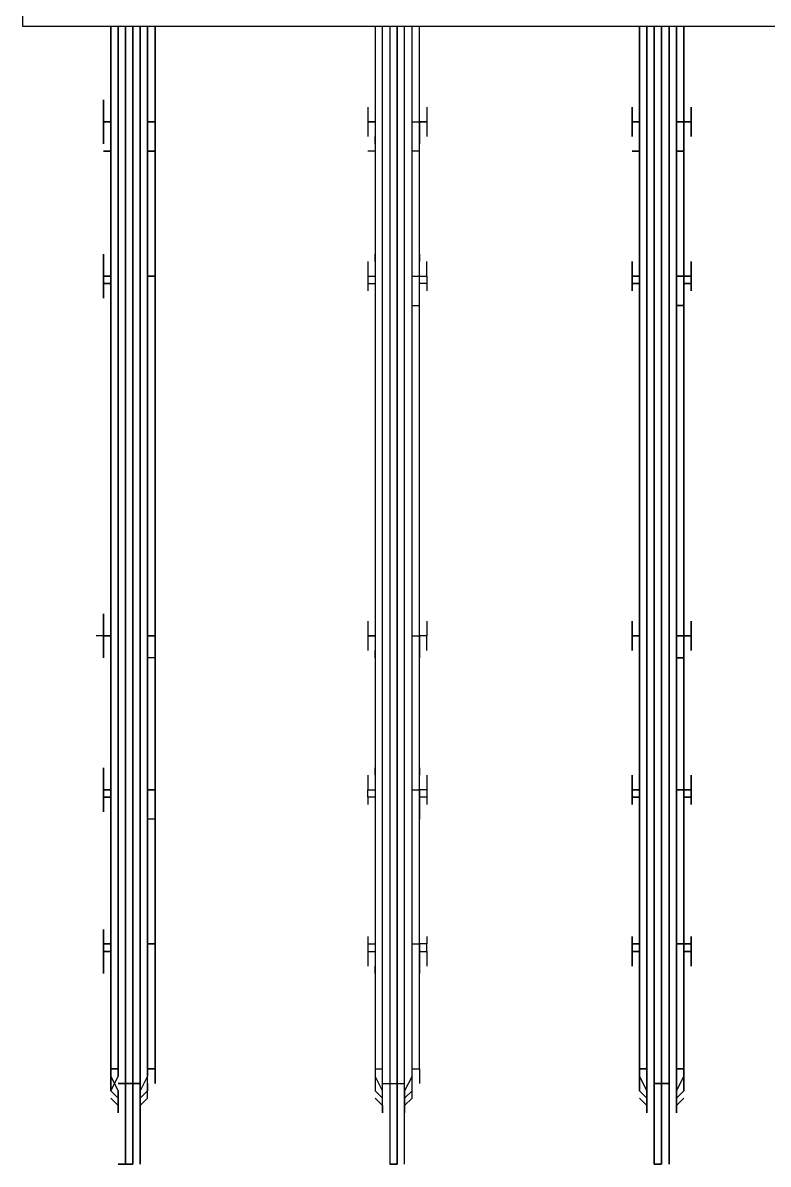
# Model space of a CAD drawing. Header units: metres. Extents: x 531263 to 531754, y 2674954 to 2675327.
# Drawn here: x 531499.9787 to 531500.1191, y 2675218.0889 to 2675218.304 of the extents above; entities that cross this region are included whole.
import ezdxf

# ---------------------------------------------------------------- set-up
doc = ezdxf.new("R2010")
doc.units = ezdxf.units.M
doc.header["$MEASUREMENT"] = 0
doc.layers.add('IDT', color=7, linetype='Continuous')

# ---------------------------------------------------------------- blocks, each defined once
blk = doc.blocks.new('IDT')
at = {"layer": 'IDT', "color": 0, "lineweight": 25}
for p, q in [((17.65882, 9.65337), (17.65882, 9.66997)), ((17.65882, 9.66997), (17.65882, 9.65337)), ((17.65882, 9.65337), (17.65882, 9.66997)), ((17.65882, 9.66997), (17.65882, 9.65337)), ((17.66021, 9.65475), (17.66021, 9.66997)), ((17.66021, 9.66997), (17.66159, 9.66997)), ((17.66159, 9.66997), (17.66021, 9.66997)), ((17.66021, 9.66997), (17.66021, 9.65475)), ((17.66159, 9.66997), (17.66021, 9.66997)), ((17.66021, 9.66997), (17.66159, 9.66997)), ((17.66021, 9.65475), (17.66021, 9.66997)), ((17.66021, 9.66997), (17.66021, 9.65475)), ((17.66159, 9.66997), (17.66021, 9.66997)), ((17.66021, 9.66997), (17.66159, 9.66997)), ((17.66021, 9.65475), (17.66021, 9.66997)), ((17.66021, 9.66997), (17.66159, 9.66997)), ((17.66021, 9.65475), (17.66021, 9.66997)), ((17.66021, 9.66997), (17.66159, 9.66997)), ((17.66021, 9.65475), (17.66021, 9.66997)), ((17.66021, 9.66997), (17.66021, 9.65475)), ((17.66159, 9.66997), (17.66159, 9.65337)), ((17.66159, 9.65337), (17.66159, 9.66997)), ((17.66159, 9.66997), (17.66159, 9.65337)), ((17.66159, 9.65337), (17.66159, 9.66997)), ((17.70862, 9.66997), (17.70862, 9.65337)), ((17.71138, 9.66997), (17.71, 9.66997)), ((17.71, 9.66997), (17.71, 9.65475)), ((17.71, 9.65475), (17.71, 9.66997)), ((17.71, 9.66997), (17.71138, 9.66997)), ((17.71138, 9.65337), (17.71138, 9.66997)), ((17.75841, 9.65337), (17.75841, 9.66997)), ((17.75841, 9.66997), (17.75841, 9.65337)), ((17.75979, 9.65475), (17.75979, 9.66997)), ((17.75979, 9.66997), (17.76118, 9.66997)), ((17.76118, 9.66997), (17.75979, 9.66997)), ((17.75979, 9.66997), (17.75979, 9.65475)), ((17.76118, 9.66997), (17.75979, 9.66997)), ((17.75979, 9.66997), (17.76118, 9.66997)), ((17.76118, 9.66997), (17.76118, 9.65475)), ((17.76118, 9.65475), (17.76118, 9.66997)), ((17.76118, 9.66997), (17.76118, 9.65337)), ((17.76118, 9.65337), (17.76118, 9.66997)), ((17.76256, 9.66997), (17.76118, 9.66997)), ((17.76118, 9.66997), (17.76256, 9.66997)), ((17.65744, 9.66028), (17.65744, 9.65614)), ((17.65744, 9.65614), (17.65744, 9.66028)), ((17.65744, 9.66028), (17.65744, 9.6589)), ((17.65744, 9.6589), (17.65744, 9.66028)), ((17.65744, 9.66028), (17.65744, 9.65614)), ((17.65744, 9.65614), (17.65744, 9.66028)), ((17.65744, 9.66028), (17.65744, 9.6589)), ((17.65744, 9.6589), (17.65744, 9.66028)), ((17.66297, 9.6589), (17.66297, 9.66028)), ((17.66297, 9.66028), (17.66297, 9.65614)), ((17.66297, 9.65614), (17.66297, 9.66028)), ((17.66297, 9.66028), (17.66297, 9.6589)), ((17.66297, 9.6589), (17.66297, 9.66028)), ((17.66297, 9.66028), (17.66297, 9.65614)), ((17.66297, 9.65614), (17.66297, 9.66028)), ((17.66297, 9.66028), (17.66297, 9.6589)), ((17.70862, 9.66028), (17.70862, 9.6589)), ((17.70862, 9.65614), (17.70862, 9.66028)), ((17.71277, 9.6589), (17.71277, 9.66028)), ((17.71277, 9.66028), (17.71277, 9.65614)), ((17.75841, 9.66028), (17.75841, 9.6589)), ((17.75841, 9.65614), (17.75841, 9.66028)), ((17.75841, 9.66028), (17.75841, 9.6589)), ((17.75841, 9.65614), (17.75841, 9.66028)), ((17.76256, 9.6589), (17.76256, 9.66028)), ((17.76256, 9.66028), (17.76256, 9.65614)), ((17.76256, 9.65614), (17.76256, 9.66028)), ((17.76256, 9.66028), (17.76256, 9.6589)), ((17.65744, 9.6589), (17.65606, 9.65752)), ((17.65606, 9.65752), (17.65744, 9.6589)), ((17.65744, 9.6589), (17.65606, 9.65752)), ((17.65606, 9.65752), (17.65744, 9.6589)), ((17.65606, 9.65614), (17.65744, 9.65752)), ((17.65744, 9.65752), (17.65606, 9.65614)), ((17.65606, 9.65614), (17.65744, 9.65752)), ((17.65744, 9.65752), (17.65606, 9.65614)), ((17.65744, 9.65752), (17.65744, 9.65337)), ((17.65744, 9.65337), (17.65744, 9.65752)), ((17.65744, 9.65752), (17.65744, 9.65337)), ((17.65744, 9.65337), (17.65744, 9.65752)), ((17.66436, 9.65752), (17.66297, 9.6589)), ((17.66297, 9.6589), (17.66436, 9.65752)), ((17.66436, 9.65752), (17.66297, 9.6589)), ((17.66297, 9.6589), (17.66436, 9.65752)), ((17.66436, 9.65614), (17.66297, 9.65752)), ((17.66297, 9.65337), (17.66297, 9.65752)), ((17.66297, 9.65752), (17.66436, 9.65614)), ((17.66436, 9.65614), (17.66297, 9.65752)), ((17.66297, 9.65752), (17.66297, 9.65337)), ((17.66297, 9.65337), (17.66297, 9.65752)), ((17.66297, 9.65752), (17.66297, 9.65337)), ((17.66436, 9.65614), (17.66297, 9.65752)), ((17.70862, 9.6589), (17.70723, 9.65752)), ((17.70723, 9.65752), (17.70723, 9.65337)), ((17.70862, 9.65752), (17.70723, 9.65614)), ((17.71415, 9.65752), (17.71277, 9.6589)), ((17.71415, 9.65614), (17.71277, 9.65752)), ((17.71277, 9.65752), (17.71277, 9.65337)), ((17.75841, 9.6589), (17.75703, 9.65752)), ((17.75841, 9.6589), (17.75703, 9.65752)), ((17.75703, 9.65752), (17.75703, 9.65337)), ((17.75703, 9.65614), (17.75841, 9.65752)), ((17.75841, 9.65752), (17.75703, 9.65614)), ((17.75703, 9.65752), (17.75703, 9.65337)), ((17.76394, 9.65752), (17.76256, 9.6589)), ((17.76256, 9.6589), (17.76394, 9.65752)), ((17.76394, 9.65614), (17.76256, 9.65752)), ((17.76256, 9.65752), (17.76394, 9.65614)), ((17.76394, 9.65614), (17.76256, 9.65752)), ((17.76256, 9.65752), (17.76394, 9.65614)), ((17.65744, 9.65614), (17.65606, 9.65337)), ((17.65606, 9.65337), (17.65744, 9.65614)), ((17.65606, 9.65475), (17.65606, 9.65614)), ((17.65606, 9.65614), (17.65606, 9.65475)), ((17.65744, 9.65614), (17.65606, 9.65337)), ((17.65606, 9.65337), (17.65744, 9.65614)), ((17.65606, 9.65475), (17.65606, 9.65614)), ((17.65606, 9.65614), (17.65606, 9.65475)), ((17.66297, 9.65614), (17.66436, 9.65337)), ((17.66436, 9.65337), (17.66297, 9.65614)), ((17.66297, 9.65614), (17.66436, 9.65337)), ((17.66436, 9.65337), (17.66297, 9.65614)), ((17.66436, 9.65475), (17.66436, 9.65614)), ((17.66436, 9.65614), (17.66436, 9.65475)), ((17.66436, 9.65475), (17.66436, 9.65614)), ((17.66436, 9.65475), (17.66436, 9.65614)), ((17.70723, 9.65337), (17.70862, 9.65614)), ((17.70723, 9.65614), (17.70723, 9.65475)), ((17.71277, 9.65614), (17.71415, 9.65337)), ((17.71415, 9.65475), (17.71415, 9.65614)), ((17.75703, 9.65337), (17.75841, 9.65614)), ((17.75703, 9.65475), (17.75703, 9.65614)), ((17.75703, 9.65614), (17.75703, 9.65475)), ((17.75703, 9.65337), (17.75841, 9.65614)), ((17.76256, 9.65614), (17.76394, 9.65337)), ((17.76394, 9.65337), (17.76256, 9.65614)), ((17.76394, 9.65614), (17.76256, 9.65337)), ((17.76256, 9.65337), (17.76394, 9.65614)), ((17.76394, 9.65475), (17.76394, 9.65614)), ((17.76394, 9.65614), (17.76394, 9.65475)), ((17.65606, 9.65475), (17.65606, 9.65199)), ((17.65606, 9.65199), (17.65606, 9.65475)), ((17.65606, 9.65475), (17.65606, 9.65199)), ((17.65606, 9.65199), (17.65606, 9.65475)), ((17.65744, 9.45558), (17.65744, 9.65337)), ((17.65744, 9.65337), (17.65744, 9.45558)), ((17.65744, 9.45558), (17.65744, 9.65337)), ((17.65744, 9.65337), (17.65744, 9.45558)), ((17.65882, 9.65475), (17.66021, 9.65475)), ((17.66021, 9.65475), (17.65882, 9.65475)), ((17.66021, 9.65475), (17.65882, 9.65475)), ((17.66021, 9.65475), (17.65882, 9.65475)), ((17.65882, 9.65337), (17.65882, 9.45558)), ((17.65882, 9.45558), (17.65882, 9.65337)), ((17.65882, 9.65337), (17.65882, 9.45558)), ((17.65882, 9.45558), (17.65882, 9.65337)), ((17.66021, 9.65475), (17.66159, 9.65475)), ((17.66159, 9.65475), (17.66021, 9.65475)), ((17.66159, 9.65475), (17.66021, 9.65475)), ((17.66021, 9.65475), (17.66159, 9.65475)), ((17.66021, 9.45558), (17.66021, 9.65475)), ((17.66021, 9.65475), (17.66021, 9.45558)), ((17.66021, 9.45558), (17.66021, 9.65475)), ((17.66021, 9.65475), (17.66021, 9.45558)), ((17.66159, 9.65475), (17.66021, 9.65475)), ((17.66021, 9.65475), (17.66159, 9.65475)), ((17.66159, 9.65475), (17.66021, 9.65475)), ((17.66021, 9.65475), (17.66159, 9.65475)), ((17.66021, 9.45558), (17.66021, 9.65475)), ((17.66021, 9.65475), (17.66021, 9.45558)), ((17.66021, 9.45558), (17.66021, 9.65475)), ((17.66021, 9.65475), (17.66021, 9.45558)), ((17.66159, 9.65337), (17.66159, 9.45558)), ((17.66159, 9.45558), (17.66159, 9.65337)), ((17.66159, 9.65337), (17.66159, 9.45558)), ((17.66159, 9.45558), (17.66159, 9.65337)), ((17.66297, 9.45558), (17.66297, 9.65337)), ((17.66297, 9.65337), (17.66297, 9.45558)), ((17.66297, 9.45558), (17.66297, 9.65337)), ((17.66297, 9.65337), (17.66297, 9.45558)), ((17.66436, 9.65199), (17.66436, 9.65475)), ((17.66436, 9.65475), (17.66436, 9.65199)), ((17.66436, 9.65199), (17.66436, 9.65475)), ((17.66436, 9.65475), (17.66436, 9.65199)), ((17.70585, 9.65199), (17.70585, 9.65475)), ((17.70723, 9.65337), (17.70723, 9.45558)), ((17.71, 9.65475), (17.70862, 9.65475)), ((17.70862, 9.65337), (17.70862, 9.45558)), ((17.71138, 9.65475), (17.71, 9.65475)), ((17.71, 9.45558), (17.71, 9.65475)), ((17.71, 9.65475), (17.71, 9.45558)), ((17.71277, 9.65475), (17.71138, 9.65475)), ((17.71138, 9.45558), (17.71138, 9.65337)), ((17.71277, 9.65337), (17.71277, 9.45558)), ((17.71415, 9.65199), (17.71415, 9.65475)), ((17.75564, 9.65199), (17.75564, 9.65475)), ((17.75564, 9.65475), (17.75564, 9.65199)), ((17.75703, 9.45558), (17.75703, 9.65337)), ((17.75703, 9.65337), (17.75703, 9.45558)), ((17.75841, 9.65475), (17.75979, 9.65475)), ((17.75979, 9.65475), (17.75841, 9.65475)), ((17.75841, 9.65337), (17.75841, 9.45558)), ((17.75841, 9.45558), (17.75841, 9.65337)), ((17.75979, 9.65475), (17.76118, 9.65475)), ((17.76118, 9.65475), (17.75979, 9.65475)), ((17.75979, 9.65475), (17.75979, 9.45558)), ((17.75979, 9.45558), (17.75979, 9.65475)), ((17.76118, 9.65475), (17.76118, 9.45558)), ((17.76118, 9.45558), (17.76118, 9.65475)), ((17.76118, 9.65475), (17.76256, 9.65475)), ((17.76256, 9.65475), (17.76118, 9.65475)), ((17.76118, 9.65337), (17.76118, 9.45558)), ((17.76118, 9.45558), (17.76118, 9.65337)), ((17.76256, 9.45558), (17.76256, 9.65337)), ((17.76256, 9.65337), (17.76256, 9.45558)), ((17.76394, 9.65475), (17.76394, 9.65199)), ((17.76394, 9.65199), (17.76394, 9.65475)), ((17.65606, 9.65199), (17.65744, 9.65199)), ((17.65744, 9.65199), (17.65606, 9.65199)), ((17.65606, 9.65199), (17.65606, 9.45558)), ((17.65606, 9.45558), (17.65606, 9.65199)), ((17.65606, 9.65199), (17.65744, 9.65199)), ((17.65744, 9.65199), (17.65606, 9.65199)), ((17.65606, 9.65199), (17.65606, 9.45558)), ((17.65606, 9.45558), (17.65606, 9.65199)), ((17.66436, 9.65199), (17.66297, 9.65199)), ((17.66297, 9.65199), (17.66436, 9.65199)), ((17.66436, 9.65199), (17.66297, 9.65199)), ((17.66297, 9.65199), (17.66436, 9.65199)), ((17.66436, 9.65199), (17.66436, 9.45558)), ((17.66436, 9.45558), (17.66436, 9.65199)), ((17.66436, 9.65199), (17.66436, 9.45558)), ((17.66436, 9.45558), (17.66436, 9.65199)), ((17.70723, 9.65199), (17.70585, 9.65199)), ((17.70585, 9.65199), (17.70585, 9.45558)), ((17.71415, 9.65199), (17.71277, 9.65199)), ((17.71415, 9.45558), (17.71415, 9.65199)), ((17.75564, 9.65199), (17.75703, 9.65199)), ((17.75703, 9.65199), (17.75564, 9.65199)), ((17.75564, 9.65199), (17.75564, 9.45558)), ((17.75564, 9.45558), (17.75564, 9.65199)), ((17.76256, 9.65199), (17.76394, 9.65199)), ((17.76394, 9.65199), (17.76256, 9.65199)), ((17.76394, 9.65199), (17.76394, 9.45558)), ((17.76394, 9.45558), (17.76394, 9.65199)), ((17.65606, 9.62986), (17.65606, 9.634)), ((17.65606, 9.634), (17.65606, 9.63262)), ((17.65606, 9.63262), (17.65606, 9.634)), ((17.65606, 9.634), (17.65606, 9.62986)), ((17.65606, 9.634), (17.65606, 9.63262)), ((17.65606, 9.634), (17.65606, 9.62847)), ((17.65606, 9.62847), (17.65606, 9.634)), ((17.65606, 9.634), (17.65606, 9.63262)), ((17.66436, 9.634), (17.66436, 9.62847)), ((17.66436, 9.62847), (17.66436, 9.634)), ((17.66436, 9.634), (17.66436, 9.63262)), ((17.66436, 9.63262), (17.66436, 9.634)), ((17.66436, 9.62986), (17.66436, 9.634)), ((17.66436, 9.634), (17.66436, 9.63262)), ((17.66436, 9.63262), (17.66436, 9.634)), ((17.66436, 9.634), (17.66436, 9.62986)), ((17.70585, 9.62847), (17.70585, 9.634)), ((17.70585, 9.634), (17.70585, 9.63262)), ((17.71415, 9.62847), (17.71415, 9.634)), ((17.71415, 9.634), (17.71415, 9.63262)), ((17.75564, 9.63262), (17.75564, 9.634)), ((17.75564, 9.634), (17.75564, 9.62847)), ((17.75564, 9.62847), (17.75564, 9.634)), ((17.75564, 9.634), (17.75564, 9.63262)), ((17.76394, 9.62986), (17.76394, 9.634)), ((17.76394, 9.634), (17.76394, 9.62986)), ((17.76533, 9.634), (17.76533, 9.63262)), ((17.76533, 9.63262), (17.76533, 9.634)), ((17.65467, 9.62986), (17.65467, 9.63262)), ((17.65467, 9.63262), (17.65467, 9.62986)), ((17.65467, 9.62986), (17.65467, 9.63262)), ((17.65467, 9.63262), (17.65467, 9.62986)), ((17.66574, 9.63262), (17.66574, 9.62986)), ((17.66574, 9.62986), (17.66574, 9.63262)), ((17.66574, 9.63262), (17.66574, 9.62986)), ((17.66574, 9.62986), (17.66574, 9.63262)), ((17.70447, 9.62986), (17.70447, 9.63262)), ((17.71553, 9.62986), (17.71553, 9.63262)), ((17.75564, 9.62986), (17.75564, 9.63262)), ((17.75564, 9.63262), (17.75564, 9.62986)), ((17.76533, 9.63262), (17.76533, 9.62986)), ((17.76533, 9.62986), (17.76533, 9.63262)), ((17.65606, 9.62986), (17.65467, 9.62986)), ((17.65467, 9.62986), (17.65606, 9.62986)), ((17.65467, 9.62847), (17.65467, 9.62986)), ((17.65467, 9.62986), (17.65467, 9.62847)), ((17.65467, 9.62847), (17.65467, 9.62986)), ((17.65467, 9.62986), (17.65606, 9.62986)), ((17.65606, 9.62986), (17.65467, 9.62986)), ((17.65467, 9.62986), (17.65467, 9.62847)), ((17.65606, 9.62986), (17.65606, 9.62847)), ((17.65606, 9.62847), (17.65606, 9.62986)), ((17.66436, 9.62986), (17.66574, 9.62986)), ((17.66574, 9.62986), (17.66436, 9.62986)), ((17.66436, 9.62986), (17.66436, 9.62432)), ((17.66436, 9.62432), (17.66436, 9.62986)), ((17.66436, 9.62986), (17.66574, 9.62986)), ((17.66574, 9.62986), (17.66436, 9.62986)), ((17.66574, 9.62986), (17.66574, 9.62847)), ((17.66574, 9.62847), (17.66574, 9.62986)), ((17.66574, 9.62986), (17.66574, 9.62847)), ((17.66574, 9.62847), (17.66574, 9.62986)), ((17.70585, 9.62986), (17.70447, 9.62986)), ((17.70447, 9.62986), (17.70447, 9.62847)), ((17.71553, 9.62986), (17.71415, 9.62986)), ((17.71553, 9.62847), (17.71553, 9.62986)), ((17.75564, 9.62847), (17.75564, 9.62986)), ((17.75564, 9.62986), (17.75564, 9.62847)), ((17.76394, 9.62986), (17.76394, 9.62432)), ((17.76394, 9.62432), (17.76394, 9.62986)), ((17.76394, 9.62986), (17.76533, 9.62986)), ((17.76533, 9.62986), (17.76394, 9.62986)), ((17.76533, 9.62986), (17.76533, 9.62847)), ((17.76533, 9.62847), (17.76533, 9.62986)), ((17.65606, 9.62847), (17.65467, 9.62847)), ((17.65467, 9.62847), (17.65467, 9.62709)), ((17.65467, 9.62709), (17.65467, 9.62847)), ((17.65467, 9.62847), (17.65606, 9.62847)), ((17.65467, 9.62709), (17.65467, 9.62847)), ((17.65606, 9.62847), (17.65467, 9.62847)), ((17.65467, 9.62847), (17.65606, 9.62847)), ((17.65467, 9.62709), (17.65467, 9.62847)), ((17.65606, 9.62432), (17.65606, 9.62847)), ((17.65606, 9.62847), (17.65606, 9.62432)), ((17.65606, 9.62847), (17.65606, 9.62432)), ((17.65606, 9.62432), (17.65606, 9.62847)), ((17.65606, 9.62847), (17.65744, 9.62847)), ((17.65744, 9.62847), (17.65606, 9.62847)), ((17.65606, 9.62571), (17.65606, 9.62709)), ((17.65606, 9.62709), (17.65606, 9.62571)), ((17.65606, 9.62571), (17.65606, 9.62709)), ((17.65606, 9.62709), (17.65606, 9.62571)), ((17.66436, 9.62847), (17.66436, 9.62432)), ((17.66436, 9.62432), (17.66436, 9.62847)), ((17.66436, 9.62847), (17.66574, 9.62847)), ((17.66574, 9.62847), (17.66436, 9.62847)), ((17.66436, 9.62847), (17.66574, 9.62847)), ((17.66574, 9.62847), (17.66436, 9.62847)), ((17.66436, 9.62709), (17.66436, 9.62571)), ((17.66436, 9.62571), (17.66436, 9.62709)), ((17.66436, 9.62709), (17.66436, 9.62571)), ((17.66436, 9.62571), (17.66436, 9.62709)), ((17.66574, 9.62847), (17.66574, 9.62709)), ((17.66574, 9.62709), (17.66574, 9.62847)), ((17.66574, 9.62847), (17.66574, 9.62709)), ((17.66574, 9.62709), (17.66574, 9.62847)), ((17.70447, 9.62847), (17.70585, 9.62847)), ((17.70447, 9.62709), (17.70447, 9.62847)), ((17.70723, 9.62847), (17.70585, 9.62847)), ((17.70585, 9.62847), (17.70585, 9.62432)), ((17.70585, 9.62709), (17.70585, 9.62571)), ((17.71415, 9.62432), (17.71415, 9.62847)), ((17.71553, 9.62847), (17.71415, 9.62847)), ((17.71415, 9.62571), (17.71415, 9.62709)), ((17.71553, 9.62709), (17.71553, 9.62847)), ((17.75564, 9.62847), (17.75703, 9.62847)), ((17.75703, 9.62847), (17.75564, 9.62847)), ((17.75564, 9.62847), (17.75703, 9.62847)), ((17.75703, 9.62847), (17.75564, 9.62847)), ((17.75564, 9.62432), (17.75564, 9.62847)), ((17.75564, 9.62847), (17.75564, 9.62709)), ((17.75564, 9.62709), (17.75564, 9.62847)), ((17.75564, 9.62847), (17.75564, 9.62432)), ((17.75564, 9.62571), (17.75564, 9.62709)), ((17.75564, 9.62709), (17.75564, 9.62571)), ((17.76394, 9.62847), (17.76533, 9.62847)), ((17.76533, 9.62847), (17.76394, 9.62847)), ((17.76533, 9.62847), (17.76533, 9.62709)), ((17.76533, 9.62709), (17.76533, 9.62847)), ((17.76533, 9.62709), (17.76533, 9.62571)), ((17.76533, 9.62571), (17.76533, 9.62709)), ((17.65606, 9.59943), (17.65606, 9.60496)), ((17.65606, 9.60496), (17.65606, 9.60081)), ((17.65606, 9.60081), (17.65606, 9.60496)), ((17.65606, 9.60496), (17.65606, 9.59943)), ((17.65606, 9.60219), (17.65606, 9.60358)), ((17.65606, 9.60358), (17.65606, 9.60219)), ((17.65606, 9.60219), (17.65606, 9.60358)), ((17.65606, 9.60358), (17.65606, 9.60219)), ((17.66436, 9.60081), (17.66436, 9.60496)), ((17.66436, 9.60496), (17.66436, 9.60081)), ((17.66436, 9.60081), (17.66436, 9.60496)), ((17.66436, 9.60081), (17.66436, 9.60496)), ((17.66436, 9.60358), (17.66436, 9.60219)), ((17.66436, 9.60219), (17.66436, 9.60358)), ((17.66436, 9.60358), (17.66436, 9.60219)), ((17.66436, 9.60219), (17.66436, 9.60358)), ((17.70585, 9.59943), (17.70585, 9.60496)), ((17.70585, 9.60358), (17.70585, 9.60219)), ((17.71415, 9.59943), (17.71415, 9.60496)), ((17.71415, 9.60219), (17.71415, 9.60358)), ((17.75564, 9.60496), (17.75703, 9.60496)), ((17.75564, 9.60081), (17.75564, 9.60496)), ((17.75564, 9.60496), (17.75564, 9.60081)), ((17.75564, 9.60219), (17.75564, 9.60358)), ((17.75564, 9.60358), (17.75564, 9.60219)), ((17.76394, 9.60081), (17.76394, 9.60496)), ((17.76394, 9.60496), (17.76394, 9.60081)), ((17.76533, 9.60358), (17.76533, 9.60219)), ((17.76533, 9.60219), (17.76533, 9.60358)), ((17.65467, 9.60081), (17.65467, 9.60219)), ((17.65467, 9.60219), (17.65467, 9.60081)), ((17.65467, 9.60081), (17.65467, 9.60219)), ((17.65467, 9.60219), (17.65467, 9.60081)), ((17.66574, 9.60219), (17.66574, 9.60081)), ((17.66574, 9.60081), (17.66574, 9.60219)), ((17.66574, 9.60219), (17.66574, 9.60081)), ((17.66574, 9.60081), (17.66574, 9.60219)), ((17.70447, 9.60081), (17.70447, 9.60219)), ((17.71553, 9.60081), (17.71553, 9.60219)), ((17.75564, 9.60081), (17.75564, 9.60219)), ((17.75564, 9.60219), (17.75564, 9.59943)), ((17.76533, 9.60081), (17.76533, 9.60219)), ((17.76533, 9.60219), (17.76533, 9.60081)), ((17.65606, 9.60081), (17.65467, 9.60081)), ((17.65467, 9.60081), (17.65467, 9.59943)), ((17.65467, 9.59943), (17.65467, 9.60081)), ((17.65467, 9.60081), (17.65606, 9.60081)), ((17.65467, 9.59943), (17.65467, 9.60081)), ((17.65467, 9.60081), (17.65606, 9.60081)), ((17.65467, 9.59943), (17.65467, 9.60081)), ((17.65467, 9.60081), (17.65606, 9.60081)), ((17.65467, 9.59943), (17.65606, 9.59943)), ((17.65606, 9.59943), (17.65467, 9.59943)), ((17.65467, 9.59943), (17.65467, 9.59666)), ((17.65467, 9.59666), (17.65467, 9.59943)), ((17.65467, 9.59943), (17.65467, 9.59666)), ((17.65467, 9.59666), (17.65467, 9.59943)), ((17.65606, 9.59943), (17.65467, 9.59943)), ((17.65606, 9.59943), (17.65467, 9.59943)), ((17.65606, 9.60081), (17.65606, 9.59943)), ((17.65606, 9.60081), (17.65606, 9.59943)), ((17.65744, 9.59943), (17.65606, 9.59943)), ((17.65606, 9.59943), (17.65606, 9.59528)), ((17.65606, 9.59528), (17.65606, 9.59943)), ((17.65606, 9.59943), (17.65744, 9.59943)), ((17.65606, 9.59943), (17.65606, 9.59528)), ((17.65606, 9.59528), (17.65606, 9.59943)), ((17.66436, 9.60081), (17.66574, 9.60081)), ((17.66574, 9.60081), (17.66436, 9.60081)), ((17.66436, 9.59943), (17.66436, 9.60081)), ((17.66436, 9.60081), (17.66436, 9.59943)), ((17.66436, 9.59943), (17.66436, 9.60081)), ((17.66436, 9.60081), (17.66574, 9.60081)), ((17.66436, 9.60081), (17.66436, 9.59943)), ((17.66574, 9.60081), (17.66436, 9.60081)), ((17.66436, 9.59528), (17.66436, 9.59943)), ((17.66436, 9.59943), (17.66574, 9.59943)), ((17.66574, 9.59943), (17.66436, 9.59943)), ((17.66436, 9.59943), (17.66436, 9.59528)), ((17.66436, 9.59943), (17.66436, 9.59528)), ((17.66436, 9.59528), (17.66436, 9.59943)), ((17.66436, 9.59943), (17.66574, 9.59943)), ((17.66574, 9.59943), (17.66436, 9.59943)), ((17.66574, 9.60081), (17.66574, 9.59943)), ((17.66574, 9.59943), (17.66574, 9.60081)), ((17.66574, 9.60081), (17.66574, 9.59943)), ((17.66574, 9.59943), (17.66574, 9.60081)), ((17.66574, 9.59943), (17.66574, 9.59666)), ((17.66574, 9.59666), (17.66574, 9.59943)), ((17.66574, 9.59943), (17.66574, 9.59666)), ((17.66574, 9.59666), (17.66574, 9.59943)), ((17.70447, 9.59943), (17.70447, 9.60081)), ((17.70447, 9.60081), (17.70585, 9.60081)), ((17.70447, 9.59666), (17.70447, 9.59943)), ((17.70447, 9.59943), (17.70585, 9.59943)), ((17.70723, 9.59943), (17.70585, 9.59943)), ((17.70585, 9.59943), (17.70585, 9.59528)), ((17.71415, 9.60081), (17.71553, 9.60081)), ((17.71415, 9.59528), (17.71415, 9.59943)), ((17.71553, 9.59943), (17.71415, 9.59943)), ((17.71553, 9.60081), (17.71553, 9.59943)), ((17.71553, 9.59666), (17.71553, 9.59943)), ((17.75564, 9.59943), (17.75564, 9.60081)), ((17.75564, 9.59943), (17.75564, 9.60081)), ((17.75564, 9.60081), (17.75564, 9.59943)), ((17.75564, 9.59943), (17.75703, 9.59943)), ((17.75564, 9.59943), (17.75703, 9.59943)), ((17.75703, 9.59943), (17.75564, 9.59943)), ((17.75564, 9.59943), (17.75564, 9.59528)), ((17.75564, 9.59528), (17.75564, 9.59943)), ((17.75564, 9.59943), (17.75564, 9.59666)), ((17.75564, 9.59666), (17.75564, 9.59943)), ((17.76394, 9.59943), (17.76394, 9.60081)), ((17.76394, 9.60081), (17.76394, 9.59943)), ((17.76533, 9.60081), (17.76394, 9.60081)), ((17.76394, 9.60081), (17.76533, 9.60081)), ((17.76394, 9.59943), (17.76394, 9.59528)), ((17.76394, 9.59528), (17.76394, 9.59943)), ((17.76394, 9.59943), (17.76533, 9.59943)), ((17.76533, 9.59943), (17.76394, 9.59943)), ((17.76533, 9.60081), (17.76533, 9.59943)), ((17.76533, 9.59943), (17.76533, 9.60081)), ((17.76533, 9.59943), (17.76533, 9.59666)), ((17.76533, 9.59666), (17.76533, 9.59943)), ((17.65606, 9.59528), (17.65606, 9.59666)), ((17.65606, 9.59666), (17.65606, 9.59528)), ((17.65606, 9.59528), (17.65606, 9.59666)), ((17.65606, 9.59666), (17.65606, 9.59528)), ((17.66436, 9.59666), (17.66436, 9.59528)), ((17.66436, 9.59528), (17.66436, 9.59666)), ((17.66436, 9.59666), (17.66436, 9.59528)), ((17.66436, 9.59528), (17.66436, 9.59666)), ((17.70585, 9.59528), (17.70585, 9.59666)), ((17.71415, 9.59666), (17.71415, 9.59528)), ((17.75564, 9.59666), (17.75564, 9.59528)), ((17.75564, 9.59528), (17.75564, 9.59666)), ((17.76533, 9.59666), (17.76533, 9.59528)), ((17.76533, 9.59528), (17.76533, 9.59666)), ((17.65744, 9.57453), (17.65606, 9.57453)), ((17.65606, 9.57453), (17.65606, 9.57038)), ((17.65606, 9.57038), (17.65606, 9.57453)), ((17.65606, 9.57453), (17.65744, 9.57453)), ((17.65606, 9.57315), (17.65606, 9.57453)), ((17.65606, 9.57453), (17.65606, 9.57038)), ((17.65606, 9.57038), (17.65606, 9.57453)), ((17.65606, 9.57453), (17.65606, 9.57315)), ((17.65606, 9.57315), (17.65606, 9.57453)), ((17.65606, 9.57453), (17.65606, 9.57315)), ((17.66436, 9.57453), (17.66436, 9.57315)), ((17.66436, 9.57315), (17.66436, 9.57453)), ((17.66436, 9.57453), (17.66436, 9.57315)), ((17.66436, 9.57315), (17.66436, 9.57453)), ((17.66436, 9.57453), (17.66436, 9.57038)), ((17.66436, 9.57038), (17.66436, 9.57453)), ((17.66436, 9.57038), (17.66436, 9.57453)), ((17.66436, 9.57453), (17.66436, 9.57038)), ((17.70585, 9.57038), (17.70585, 9.57453)), ((17.70585, 9.57453), (17.70585, 9.57315)), ((17.71415, 9.57038), (17.71415, 9.57453)), ((17.71415, 9.57453), (17.71415, 9.57315)), ((17.75564, 9.57453), (17.75564, 9.57315)), ((17.75564, 9.57038), (17.75564, 9.57453)), ((17.75564, 9.57453), (17.75564, 9.57315)), ((17.75564, 9.57038), (17.75564, 9.57453)), ((17.75564, 9.57453), (17.75703, 9.57453)), ((17.76394, 9.57038), (17.76394, 9.57453)), ((17.76394, 9.57453), (17.76394, 9.57038)), ((17.76533, 9.57453), (17.76533, 9.57315)), ((17.76533, 9.57315), (17.76533, 9.57453)), ((17.65467, 9.57038), (17.65467, 9.57315)), ((17.65467, 9.57315), (17.65467, 9.57038)), ((17.65467, 9.57038), (17.65467, 9.57315)), ((17.65467, 9.57315), (17.65467, 9.57038)), ((17.66574, 9.57315), (17.66574, 9.57038)), ((17.66574, 9.57038), (17.66574, 9.57315)), ((17.66574, 9.57038), (17.66574, 9.57315)), ((17.66574, 9.57315), (17.66574, 9.57038)), ((17.70447, 9.57315), (17.70447, 9.57038)), ((17.71553, 9.57038), (17.71553, 9.57315)), ((17.75564, 9.57315), (17.75564, 9.57038)), ((17.75564, 9.57315), (17.75564, 9.57038)), ((17.76533, 9.57315), (17.76533, 9.57038)), ((17.76533, 9.57038), (17.76533, 9.57315)), ((17.65606, 9.57038), (17.65467, 9.57038)), ((17.65467, 9.57038), (17.65606, 9.57038)), ((17.65606, 9.57038), (17.65467, 9.57038)), ((17.65467, 9.57038), (17.65467, 9.56761)), ((17.65467, 9.56761), (17.65467, 9.57038)), ((17.65467, 9.57038), (17.65606, 9.57038)), ((17.65606, 9.57038), (17.65467, 9.57038)), ((17.65467, 9.57038), (17.65606, 9.57038)), ((17.65467, 9.57038), (17.65467, 9.56761)), ((17.65467, 9.56761), (17.65467, 9.57038)), ((17.65606, 9.57038), (17.65467, 9.57038)), ((17.65467, 9.57038), (17.65606, 9.57038)), ((17.65606, 9.57038), (17.65606, 9.56485)), ((17.65606, 9.56485), (17.65606, 9.57038)), ((17.65606, 9.56485), (17.65606, 9.57038)), ((17.65606, 9.57038), (17.65744, 9.57038)), ((17.65744, 9.57038), (17.65606, 9.57038)), ((17.65606, 9.57038), (17.65744, 9.57038)), ((17.65744, 9.57038), (17.65606, 9.57038)), ((17.65606, 9.57038), (17.65744, 9.57038)), ((17.65744, 9.57038), (17.65606, 9.57038)), ((17.65606, 9.57038), (17.65606, 9.56485)), ((17.66436, 9.57038), (17.66574, 9.57038)), ((17.66574, 9.57038), (17.66436, 9.57038)), ((17.66436, 9.57038), (17.66574, 9.57038)), ((17.66574, 9.57038), (17.66436, 9.57038)), ((17.66436, 9.57038), (17.66574, 9.57038)), ((17.66574, 9.57038), (17.66436, 9.57038)), ((17.66436, 9.57038), (17.66436, 9.56485)), ((17.66436, 9.56485), (17.66436, 9.57038)), ((17.66436, 9.57038), (17.66574, 9.57038)), ((17.66574, 9.57038), (17.66436, 9.57038)), ((17.66436, 9.57038), (17.66574, 9.57038)), ((17.66574, 9.57038), (17.66436, 9.57038)), ((17.66436, 9.57038), (17.66436, 9.56485)), ((17.66436, 9.56485), (17.66436, 9.57038)), ((17.66574, 9.57038), (17.66574, 9.56761)), ((17.66574, 9.56761), (17.66574, 9.57038)), ((17.66574, 9.57038), (17.66574, 9.56761)), ((17.66574, 9.56761), (17.66574, 9.57038)), ((17.70447, 9.56761), (17.70447, 9.57038)), ((17.70447, 9.57038), (17.70585, 9.57038)), ((17.70447, 9.57038), (17.70585, 9.57038)), ((17.70723, 9.57038), (17.70585, 9.57038)), ((17.70585, 9.57038), (17.70585, 9.56485)), ((17.71415, 9.56485), (17.71415, 9.57038)), ((17.71553, 9.57038), (17.71415, 9.57038)), ((17.71415, 9.57038), (17.71553, 9.57038)), ((17.71553, 9.57038), (17.71415, 9.57038)), ((17.71553, 9.56761), (17.71553, 9.57038)), ((17.75703, 9.57038), (17.75564, 9.57038)), ((17.75564, 9.57038), (17.75703, 9.57038)), ((17.75703, 9.57038), (17.75564, 9.57038)), ((17.75564, 9.57038), (17.75564, 9.56485)), ((17.75564, 9.56485), (17.75564, 9.57038)), ((17.75564, 9.57038), (17.75703, 9.57038)), ((17.75564, 9.57038), (17.75703, 9.57038)), ((17.75703, 9.57038), (17.75564, 9.57038)), ((17.75564, 9.57038), (17.75564, 9.56761)), ((17.75564, 9.56761), (17.75564, 9.57038)), ((17.75564, 9.57038), (17.75703, 9.57038)), ((17.76394, 9.57038), (17.76394, 9.56485)), ((17.76394, 9.56485), (17.76394, 9.57038)), ((17.76394, 9.57038), (17.76533, 9.57038)), ((17.76533, 9.57038), (17.76394, 9.57038)), ((17.76394, 9.57038), (17.76533, 9.57038)), ((17.76533, 9.57038), (17.76394, 9.57038)), ((17.76394, 9.57038), (17.76533, 9.57038)), ((17.76533, 9.57038), (17.76533, 9.56761)), ((17.76533, 9.56761), (17.76533, 9.57038)), ((17.76533, 9.57038), (17.76671, 9.57038)), ((17.65606, 9.56623), (17.65606, 9.56761)), ((17.65606, 9.56761), (17.65606, 9.56623)), ((17.65606, 9.56623), (17.65606, 9.56761)), ((17.65606, 9.56761), (17.65606, 9.56623)), ((17.66436, 9.56761), (17.66436, 9.56623)), ((17.66436, 9.56623), (17.66436, 9.56761)), ((17.66436, 9.56761), (17.66436, 9.56623)), ((17.66436, 9.56623), (17.66436, 9.56761)), ((17.70585, 9.56761), (17.70585, 9.56623)), ((17.71415, 9.56623), (17.71415, 9.56761)), ((17.75564, 9.56761), (17.75564, 9.56623)), ((17.75564, 9.56623), (17.75564, 9.56761)), ((17.76533, 9.56761), (17.76533, 9.56623)), ((17.76533, 9.56623), (17.76533, 9.56761)), ((17.65744, 9.50814), (17.65606, 9.50814)), ((17.65606, 9.50814), (17.65744, 9.50814)), ((17.65606, 9.50399), (17.65606, 9.50814)), ((17.65606, 9.50814), (17.65606, 9.50399)), ((17.65606, 9.50399), (17.65606, 9.50814)), ((17.65606, 9.50814), (17.65606, 9.50399)), ((17.65606, 9.50537), (17.65606, 9.50676)), ((17.65606, 9.50676), (17.65606, 9.50537)), ((17.65606, 9.50537), (17.65606, 9.50676)), ((17.65606, 9.50676), (17.65606, 9.50537)), ((17.66436, 9.50399), (17.66436, 9.50814)), ((17.66436, 9.50814), (17.66436, 9.50399)), ((17.66436, 9.50399), (17.66436, 9.50814)), ((17.66436, 9.50814), (17.66436, 9.50399)), ((17.66436, 9.50676), (17.66436, 9.50537)), ((17.66436, 9.50537), (17.66436, 9.50676)), ((17.66436, 9.50676), (17.66436, 9.50537)), ((17.66436, 9.50537), (17.66436, 9.50676)), ((17.70723, 9.50814), (17.70585, 9.50814)), ((17.70585, 9.50814), (17.70585, 9.50399)), ((17.70585, 9.50676), (17.70585, 9.50537)), ((17.71415, 9.50399), (17.71415, 9.50814)), ((17.71415, 9.50537), (17.71415, 9.50676)), ((17.75564, 9.50399), (17.75564, 9.50814)), ((17.75564, 9.50814), (17.75564, 9.50261)), ((17.75564, 9.50537), (17.75564, 9.50676)), ((17.75564, 9.50676), (17.75564, 9.50537)), ((17.76394, 9.50399), (17.76394, 9.50814)), ((17.76394, 9.50814), (17.76394, 9.50399)), ((17.76533, 9.50676), (17.76533, 9.50537)), ((17.76533, 9.50537), (17.76533, 9.50676)), ((17.65467, 9.50537), (17.65467, 9.50399)), ((17.65467, 9.50399), (17.65467, 9.50537)), ((17.65467, 9.50537), (17.65467, 9.50399)), ((17.65467, 9.50399), (17.65467, 9.50537)), ((17.66574, 9.50537), (17.66574, 9.50399)), ((17.66574, 9.50399), (17.66574, 9.50537)), ((17.66574, 9.50537), (17.66574, 9.50399)), ((17.66574, 9.50399), (17.66574, 9.50537)), ((17.70447, 9.50399), (17.70447, 9.50537)), ((17.71553, 9.50399), (17.71553, 9.50537)), ((17.75564, 9.50537), (17.75564, 9.50399)), ((17.75564, 9.50399), (17.75564, 9.50537)), ((17.76533, 9.50537), (17.76533, 9.50399)), ((17.76533, 9.50399), (17.76533, 9.50537)), ((17.65606, 9.50399), (17.65467, 9.50399)), ((17.65467, 9.50399), (17.65467, 9.50261)), ((17.65467, 9.50261), (17.65467, 9.50399)), ((17.65467, 9.50399), (17.65606, 9.50399)), ((17.65467, 9.50261), (17.65467, 9.50399)), ((17.65467, 9.50399), (17.65606, 9.50399)), ((17.65606, 9.50399), (17.65467, 9.50399)), ((17.65467, 9.50399), (17.65467, 9.50261)), ((17.65467, 9.50261), (17.65467, 9.49984)), ((17.65467, 9.49984), (17.65467, 9.50261)), ((17.65467, 9.50261), (17.65606, 9.50261)), ((17.65606, 9.50261), (17.65467, 9.50261)), ((17.65606, 9.50261), (17.65467, 9.50261)), ((17.65467, 9.50261), (17.65606, 9.50261)), ((17.65467, 9.49984), (17.65467, 9.50261)), ((17.65467, 9.49984), (17.65467, 9.50261)), ((17.65606, 9.50399), (17.65606, 9.50261)), ((17.65606, 9.50399), (17.65606, 9.50261)), ((17.65606, 9.50261), (17.65606, 9.50399)), ((17.65606, 9.50261), (17.65606, 9.50399)), ((17.65744, 9.50261), (17.65606, 9.50261)), ((17.65606, 9.50261), (17.65606, 9.49846)), ((17.65606, 9.49846), (17.65606, 9.50261)), ((17.65606, 9.50261), (17.65744, 9.50261)), ((17.65744, 9.50261), (17.65606, 9.50261)), ((17.65606, 9.50261), (17.65606, 9.49846)), ((17.65606, 9.49846), (17.65606, 9.50261)), ((17.65606, 9.50261), (17.65744, 9.50261)), ((17.66436, 9.50399), (17.66436, 9.50261)), ((17.66436, 9.49846), (17.66436, 9.50399)), ((17.66436, 9.50399), (17.66574, 9.50399)), ((17.66574, 9.50399), (17.66436, 9.50399)), ((17.66436, 9.50399), (17.66574, 9.50399)), ((17.66574, 9.50399), (17.66436, 9.50399)), ((17.66436, 9.50399), (17.66436, 9.50261)), ((17.66436, 9.49846), (17.66436, 9.50399)), ((17.66436, 9.50261), (17.66574, 9.50261)), ((17.66574, 9.50261), (17.66436, 9.50261)), ((17.66436, 9.50261), (17.66574, 9.50261)), ((17.66574, 9.50261), (17.66436, 9.50261)), ((17.66436, 9.50261), (17.66436, 9.49846)), ((17.66436, 9.50261), (17.66436, 9.49846)), ((17.66574, 9.50399), (17.66574, 9.50261)), ((17.66574, 9.50261), (17.66574, 9.50399)), ((17.66574, 9.50399), (17.66574, 9.50261)), ((17.66574, 9.50261), (17.66574, 9.50399)), ((17.66574, 9.50261), (17.66574, 9.49984)), ((17.66574, 9.49984), (17.66574, 9.50261)), ((17.66574, 9.50261), (17.66574, 9.49984)), ((17.66574, 9.49984), (17.66574, 9.50261)), ((17.70447, 9.50261), (17.70447, 9.50399)), ((17.70447, 9.50399), (17.70585, 9.50399)), ((17.70585, 9.50261), (17.70447, 9.50261)), ((17.70447, 9.50261), (17.70447, 9.49984)), ((17.70585, 9.50399), (17.70585, 9.50261)), ((17.70723, 9.50261), (17.70585, 9.50261)), ((17.70585, 9.50261), (17.70585, 9.49846)), ((17.71415, 9.50261), (17.71415, 9.50399)), ((17.71553, 9.50399), (17.71415, 9.50399)), ((17.71415, 9.49846), (17.71415, 9.50261)), ((17.71553, 9.50261), (17.71415, 9.50261)), ((17.71553, 9.50261), (17.71553, 9.50399)), ((17.71553, 9.49984), (17.71553, 9.50261)), ((17.75564, 9.50261), (17.75564, 9.50399)), ((17.75564, 9.50261), (17.75564, 9.50399)), ((17.75564, 9.50399), (17.75564, 9.50261)), ((17.75564, 9.50261), (17.75564, 9.49846)), ((17.75564, 9.49846), (17.75564, 9.50261)), ((17.75564, 9.50261), (17.75703, 9.50261)), ((17.75703, 9.50261), (17.75564, 9.50261)), ((17.75564, 9.50261), (17.75564, 9.49984)), ((17.75564, 9.49984), (17.75564, 9.50261)), ((17.75564, 9.50261), (17.75703, 9.50261)), ((17.76394, 9.50399), (17.76394, 9.49846)), ((17.76394, 9.50261), (17.76394, 9.50399)), ((17.76394, 9.50399), (17.76533, 9.50399)), ((17.76533, 9.50399), (17.76394, 9.50399)), ((17.76394, 9.49846), (17.76394, 9.50261)), ((17.76394, 9.50261), (17.76533, 9.50261)), ((17.76533, 9.50261), (17.76394, 9.50261)), ((17.76533, 9.50399), (17.76533, 9.50261)), ((17.76533, 9.50261), (17.76533, 9.50399)), ((17.76533, 9.50261), (17.76533, 9.49984)), ((17.76533, 9.49984), (17.76533, 9.50261)), ((17.65606, 9.49846), (17.65606, 9.49984)), ((17.65606, 9.49984), (17.65606, 9.49846)), ((17.65606, 9.49846), (17.65606, 9.49984)), ((17.65606, 9.49984), (17.65606, 9.49846)), ((17.66436, 9.49846), (17.66436, 9.49984)), ((17.66436, 9.49984), (17.66436, 9.49846)), ((17.66436, 9.49984), (17.66436, 9.49846)), ((17.66436, 9.49846), (17.66436, 9.49984)), ((17.70585, 9.49846), (17.70585, 9.49984)), ((17.71415, 9.49984), (17.71415, 9.49846)), ((17.75564, 9.49984), (17.75564, 9.49846)), ((17.75564, 9.49846), (17.75564, 9.49984)), ((17.76533, 9.49984), (17.76533, 9.49846)), ((17.76533, 9.49846), (17.76533, 9.49984)), ((17.65744, 9.47909), (17.65606, 9.47909)), ((17.65606, 9.47909), (17.65744, 9.47909)), ((17.65744, 9.47909), (17.65606, 9.47909)), ((17.65606, 9.47909), (17.65744, 9.47909)), ((17.66574, 9.47909), (17.66436, 9.47909)), ((17.66436, 9.47909), (17.66574, 9.47909)), ((17.66574, 9.47909), (17.66436, 9.47909)), ((17.66436, 9.47909), (17.66574, 9.47909)), ((17.70585, 9.47909), (17.70723, 9.47909)), ((17.71415, 9.47909), (17.71553, 9.47909)), ((17.75703, 9.47909), (17.75564, 9.47909)), ((17.75564, 9.47909), (17.75703, 9.47909)), ((17.76533, 9.47909), (17.76394, 9.47909)), ((17.76394, 9.47909), (17.76533, 9.47909)), ((17.65606, 9.47771), (17.65606, 9.47356)), ((17.65606, 9.47356), (17.65606, 9.47771)), ((17.65606, 9.47356), (17.65606, 9.47771)), ((17.65606, 9.47771), (17.65606, 9.47633)), ((17.65606, 9.47633), (17.65606, 9.47771)), ((17.65606, 9.47771), (17.65606, 9.47633)), ((17.65606, 9.47633), (17.65606, 9.47771)), ((17.65606, 9.47771), (17.65606, 9.47356)), ((17.66436, 9.47633), (17.66436, 9.47771)), ((17.66436, 9.46803), (17.66436, 9.47771)), ((17.66436, 9.47771), (17.66436, 9.47633)), ((17.66436, 9.47633), (17.66436, 9.47771)), ((17.66436, 9.47771), (17.66436, 9.47356)), ((17.66436, 9.46803), (17.66436, 9.47771)), ((17.66436, 9.47771), (17.66436, 9.47356)), ((17.66436, 9.47633), (17.66436, 9.47771)), ((17.70585, 9.47356), (17.70585, 9.47771)), ((17.70585, 9.47771), (17.70585, 9.47633)), ((17.71415, 9.47356), (17.71415, 9.47771)), ((17.71415, 9.47771), (17.71415, 9.47633)), ((17.75564, 9.47633), (17.75564, 9.47771)), ((17.75564, 9.47771), (17.75564, 9.47356)), ((17.75564, 9.47356), (17.75564, 9.47771)), ((17.75564, 9.47771), (17.75564, 9.47633)), ((17.76394, 9.47356), (17.76394, 9.47771)), ((17.76394, 9.47771), (17.76394, 9.47356)), ((17.76533, 9.47633), (17.76533, 9.47771)), ((17.76533, 9.47771), (17.76533, 9.47633)), ((17.65467, 9.47356), (17.65467, 9.47633)), ((17.65467, 9.47633), (17.65467, 9.47356)), ((17.65467, 9.47356), (17.65467, 9.47633)), ((17.65467, 9.47633), (17.65467, 9.47356)), ((17.66574, 9.47356), (17.66574, 9.47633)), ((17.66574, 9.47356), (17.66574, 9.47633)), ((17.66574, 9.47633), (17.66574, 9.47356)), ((17.66574, 9.47356), (17.66574, 9.47633)), ((17.70447, 9.47356), (17.70447, 9.47633)), ((17.71553, 9.47356), (17.71553, 9.47633)), ((17.75564, 9.47356), (17.75564, 9.47633)), ((17.75564, 9.47633), (17.75564, 9.47356)), ((17.76533, 9.47356), (17.76533, 9.47633)), ((17.76533, 9.47633), (17.76533, 9.47356)), ((17.65606, 9.47356), (17.65467, 9.47356)), ((17.65467, 9.47356), (17.65467, 9.47079)), ((17.65467, 9.47079), (17.65467, 9.47356)), ((17.65467, 9.47356), (17.65467, 9.47079)), ((17.65467, 9.47079), (17.65467, 9.47356)), ((17.65467, 9.47356), (17.65606, 9.47356)), ((17.65606, 9.47356), (17.65467, 9.47356)), ((17.65467, 9.47356), (17.65606, 9.47356)), ((17.65606, 9.47356), (17.65467, 9.47356)), ((17.65467, 9.47356), (17.65606, 9.47356)), ((17.65606, 9.47356), (17.65467, 9.47356)), ((17.65467, 9.47356), (17.65606, 9.47356)), ((17.65606, 9.47356), (17.65467, 9.47356)), ((17.65467, 9.47356), (17.65606, 9.47356)), ((17.65744, 9.47356), (17.65606, 9.47356)), ((17.65606, 9.47356), (17.65606, 9.46803)), ((17.65606, 9.46803), (17.65606, 9.47356)), ((17.65606, 9.47356), (17.65744, 9.47356)), ((17.65606, 9.47356), (17.65606, 9.46803)), ((17.65606, 9.46803), (17.65606, 9.47356)), ((17.65606, 9.47356), (17.65744, 9.47356)), ((17.65606, 9.47356), (17.65744, 9.47356)), ((17.66574, 9.47356), (17.66436, 9.47356)), ((17.66436, 9.47356), (17.66574, 9.47356)), ((17.66574, 9.47356), (17.66436, 9.47356)), ((17.66436, 9.47356), (17.66436, 9.46803)), ((17.66436, 9.47356), (17.66574, 9.47356)), ((17.66574, 9.47356), (17.66436, 9.47356)), ((17.66436, 9.47356), (17.66574, 9.47356)), ((17.66574, 9.47356), (17.66436, 9.47356)), ((17.66574, 9.47356), (17.66436, 9.47356)), ((17.66436, 9.47356), (17.66436, 9.46803)), ((17.66436, 9.47356), (17.66574, 9.47356)), ((17.66574, 9.47356), (17.66436, 9.47356)), ((17.66574, 9.47079), (17.66574, 9.47356)), ((17.66574, 9.47356), (17.66574, 9.47079)), ((17.66574, 9.47079), (17.66574, 9.47356)), ((17.66574, 9.47079), (17.66574, 9.47356)), ((17.70447, 9.47079), (17.70447, 9.47356)), ((17.70585, 9.47356), (17.70447, 9.47356)), ((17.70447, 9.47356), (17.70585, 9.47356)), ((17.70723, 9.47356), (17.70585, 9.47356)), ((17.70585, 9.47356), (17.70585, 9.46803)), ((17.71415, 9.46803), (17.71415, 9.47356)), ((17.71553, 9.47356), (17.71415, 9.47356)), ((17.71415, 9.47356), (17.71553, 9.47356)), ((17.71553, 9.47079), (17.71553, 9.47356)), ((17.75564, 9.46803), (17.75564, 9.47356)), ((17.75564, 9.47356), (17.75703, 9.47356)), ((17.75703, 9.47356), (17.75564, 9.47356)), ((17.75564, 9.47356), (17.75564, 9.46803)), ((17.75564, 9.47079), (17.75564, 9.47356)), ((17.75564, 9.47356), (17.75703, 9.47356)), ((17.75703, 9.47356), (17.75564, 9.47356)), ((17.75564, 9.47356), (17.75703, 9.47356)), ((17.75703, 9.47356), (17.75564, 9.47356)), ((17.75564, 9.47356), (17.75564, 9.47079)), ((17.75564, 9.47356), (17.75703, 9.47356)), ((17.75564, 9.47356), (17.75703, 9.47356)), ((17.76533, 9.47356), (17.76394, 9.47356)), ((17.76533, 9.47356), (17.76394, 9.47356)), ((17.76394, 9.47356), (17.76394, 9.46803)), ((17.76394, 9.46803), (17.76394, 9.47356)), ((17.76394, 9.47356), (17.76533, 9.47356)), ((17.76533, 9.47356), (17.76394, 9.47356)), ((17.76394, 9.47356), (17.76533, 9.47356)), ((17.76533, 9.47079), (17.76533, 9.47356)), ((17.76533, 9.47356), (17.76533, 9.47079)), ((17.65606, 9.46941), (17.65606, 9.47079)), ((17.65606, 9.47079), (17.65606, 9.46941)), ((17.65606, 9.46941), (17.65606, 9.47079)), ((17.65606, 9.47079), (17.65606, 9.46941)), ((17.66436, 9.47079), (17.66436, 9.46941)), ((17.66436, 9.46941), (17.66436, 9.47079)), ((17.66436, 9.47079), (17.66436, 9.46941)), ((17.66436, 9.46941), (17.66436, 9.47079)), ((17.70585, 9.47079), (17.70585, 9.46941)), ((17.71415, 9.46941), (17.71415, 9.47079)), ((17.75564, 9.46941), (17.75564, 9.47079)), ((17.75564, 9.47079), (17.75564, 9.46941)), ((17.76533, 9.47079), (17.76533, 9.46941)), ((17.76533, 9.46941), (17.76533, 9.47079)), ((17.3158, 9.45558), (17.78054, 9.45558)), ((17.78054, 9.45558), (17.78054, 9.36567))]:
    blk.add_line(p, q, dxfattribs=at)

msp = doc.modelspace()

# ---------------------------------------------------------------- block references
at = {"layer": 'IDT', "color": 8, "rotation": 180}
msp.add_blockref('IDT', (531517.75928, 2675227.75885), dxfattribs=at)

doc.saveas('drawing.dxf')
